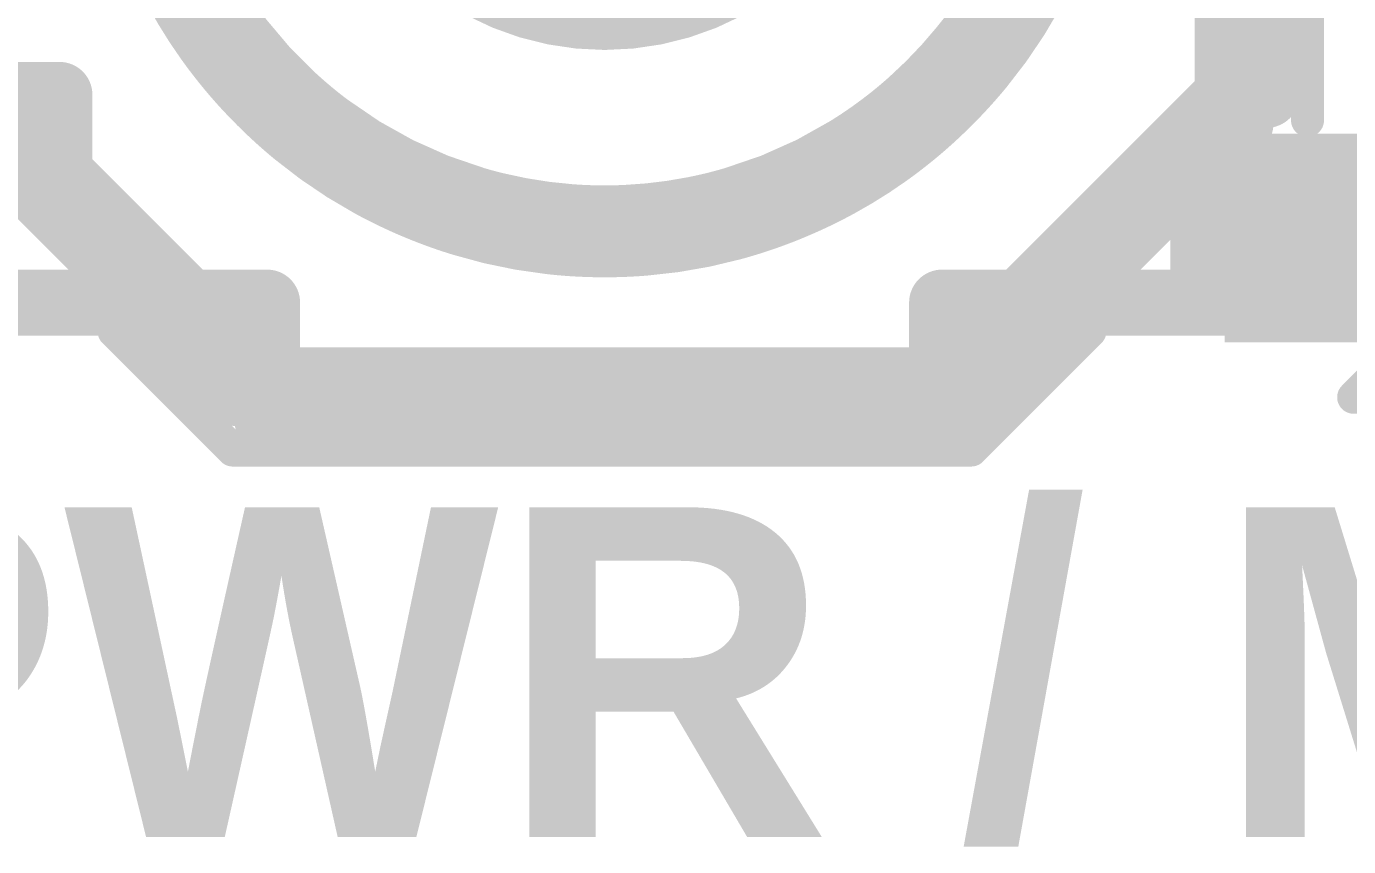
# Model space of a CAD drawing. Header units: inches. Extents: x -13 to 254, y -7 to 63.
# Drawn here: x 2.27 to 7.37, y 4.8 to 7.96 of the extents above; entities that cross this region are included whole.
import ezdxf

# ---------------------------------------------------------------- set-up
doc = ezdxf.new("R2010")
doc.units = ezdxf.units.IN
for name, color, linetype in [('Dimensions', 6, 'Continuous'), ('Top Layer', 1, 'Continuous'), ('Top Overlay', 2, 'Continuous'), ('Top Paste', 8, 'Continuous'), ('Top Solder', 216, 'Continuous')]:
    doc.layers.add(name, color=color, linetype=linetype)
doc.styles.add('Arial_Bold', font='', dxfattribs={"height": 0.2})
doc.styles.get('Arial_Bold').set_extended_font_data('Arial', bold=True)

# ---------------------------------------------------------------- blocks, each defined once
blk = doc.blocks.new('TC_0522C_1_7_260G__46')
at = {"layer": 'Top Layer'}
blk.add_hatch(color=1, dxfattribs=at).paths.add_polyline_path([(-3.5, 2.15), (-2.5, 2.15), (-2.5, 1.55), (-3.5, 1.55)])
at = {"layer": 'Top Paste'}
blk.add_hatch(color=8, dxfattribs=at).paths.add_polyline_path([(-3.5, 2.15), (-2.5, 2.15), (-2.5, 1.55), (-3.5, 1.55)])
at = {"layer": 'Top Solder'}
blk.add_hatch(color=216, dxfattribs=at).paths.add_polyline_path([(-3.6016, 2.2516), (-2.3984, 2.2516), (-2.3984, 1.4484), (-3.6016, 1.4484)])
at = {"layer": 'Top Overlay', "const_width": 0.127}
for points in [[(-1.4224, 2.667), (-1.8796, 2.2098)], [(1.4224, 2.667), (-1.4224, 2.667)], [(1.8796, 2.2098), (1.4224, 2.667)], [(-2.8956, 2.4638), (-3.1496, 2.4638)], [(-2.8956, 2.4638), (-3.0226, 2.3368)], [(-2.7178, -1.3716), (-2.7178, 1.397)]]:
    blk.add_lwpolyline(points, dxfattribs=at)
at = {"layer": 'Top Overlay', "const_width": 0.0635}
for points in [[(-1.4541, 2.667, 1), (-1.3906, 2.667, 1)], [(-1.4542, 2.667, 1), (-1.3906, 2.667, 1)], [(1.3906, 2.667, 1), (1.4542, 2.667, 1)], [(1.3906, 2.667, 1), (1.4542, 2.667, 1)], [(-2.9274, 2.4638, 1), (-2.8638, 2.4638, 1)], [(-2.9274, 2.4638, 1), (-2.8638, 2.4638, 1)], [(-1.9113, 2.2098, 1), (-1.8478, 2.2098, 1)], [(1.8478, 2.2098, 1), (1.9114, 2.2098, 1)], [(-2.7496, 1.397, 1), (-2.686, 1.397, 1)]]:
    blk.add_lwpolyline(points, format="xyb", close=True, dxfattribs=at)

msp = doc.modelspace()

# ---------------------------------------------------------------- hatches: boundary and pattern name
at = {"layer": 'Top Layer'}
msp.add_hatch(color=1, dxfattribs=at).paths.add_polyline_path([(6.6795, 6.849), (7.4899, 6.849), (7.4899, 7.449), (6.6795, 7.449)])

# ---------------------------------------------------------------- linework, layer by layer
at = {"layer": 'Dimensions', "const_width": 0.254}
for points in [[(4.5, 7.1743, -1), (4.5, 10.8257)], [(4.5, 10.8257, -1), (4.5, 7.1743)], [(4.5, 8, -1), (4.5, 10)], [(4.5, 10, -1), (4.5, 8)], [(6.0668, 8.1644, -0.015145), (6.0141, 8.0724)], [(2.9716, 7.912, -0.029802), (2.8553, 8.0978)], [(3.014, 8.0283, -0.013985), (2.9623, 8.1121)], [(6.1449, 8.0981, -0.04711), (5.9505, 7.8105)], [(3.2915, 7.6993, -0.060138), (3.014, 8.0283)], [(6.0141, 8.0724, -0.01472), (5.957, 7.9853)], [(5.957, 7.9853, -0.018719), (5.8763, 7.8785)], [(3.0341, 7.8294, -0.014035), (2.9716, 7.912)], [(5.8763, 7.8785, -0.039139), (5.6821, 7.6752)], [(3.0732, 7.7822, -0.008196), (3.0341, 7.8294)], [(3.1056, 7.7453, -0.006511), (3.0732, 7.7822)], [(5.9505, 7.8105, -0.008139), (5.9107, 7.7638)], [(3.1349, 7.7137, -0.005657), (3.1056, 7.7453)], [(5.8777, 7.7272, -0.005613), (5.848, 7.6958)], [(5.9107, 7.7638, -0.006463), (5.8777, 7.7272)], [(3.1958, 7.652, -0.011177), (3.1349, 7.7137)], [(3.3401, 7.6557, -0.009168), (3.2915, 7.6993)], [(5.6821, 7.6752, -0.007483), (5.6421, 7.6405)], [(5.848, 7.6958, -0.011177), (5.7863, 7.6349)], [(3.2272, 7.6223, -0.005613), (3.1958, 7.652)], [(3.2638, 7.5893, -0.006463), (3.2272, 7.6223)], [(3.3758, 7.6256, -0.006641), (3.3401, 7.6557)], [(3.4074, 7.6003, -0.005804), (3.3758, 7.6256)], [(5.6107, 7.6146, -0.004976), (5.5835, 7.5933)], [(5.6421, 7.6405, -0.005806), (5.6107, 7.6146)], [(5.7863, 7.6349, -0.005657), (5.7547, 7.6056)], [(3.3105, 7.5496, -0.008139), (3.2638, 7.5893)], [(3.4346, 7.5795, -0.004979), (3.4074, 7.6003)], [(4.0028, 7.2954, -0.090271), (3.4346, 7.5795)], [(5.5654, 7.5795, -0.021832), (5.4372, 7.4918)], [(5.7178, 7.5732, -0.008196), (5.6706, 7.5341)], [(5.7547, 7.6056, -0.006511), (5.7178, 7.5732)], [(3.5981, 7.3551, -0.04711), (3.3105, 7.5496)], [(5.6706, 7.5341, -0.014035), (5.588, 7.4716)], [(5.4372, 7.4918, -0.068203), (4.9972, 7.2954)], [(5.588, 7.4716, -0.029802), (5.4022, 7.3553)], [(3.6687, 7.3185, -0.010674), (3.5981, 7.3551)], [(3.7186, 7.2948, -0.00734), (3.6687, 7.3185)], [(5.348, 7.3268, -0.00651), (5.3039, 7.3052)], [(5.4022, 7.3553, -0.008195), (5.348, 7.3268)], [(3.7637, 7.2748, -0.006481), (3.7186, 7.2948)], [(3.8038, 7.2583, -0.005632), (3.7638, 7.2749)], [(4.0805, 7.2746, -0.006797), (4.0332, 7.2868)], [(4.3674, 7.2292, -0.041383), (4.0805, 7.2746)], [(4.8438, 7.2579, -0.03733), (4.5836, 7.2263)], [(4.911, 7.2725, -0.009709), (4.8438, 7.2579)], [(4.9581, 7.2845, -0.006783), (4.911, 7.2725)], [(4.9972, 7.2954, -0.005604), (4.9581, 7.2845)], [(3.9545, 7.2053, -0.006755), (3.906, 7.2208)], [(4.4238, 7.2259, -0.007951), (4.3674, 7.2292)], [(4.4641, 7.2247, -0.00562), (4.4238, 7.2259)], [(4.5, 7.2243, -0.004945), (4.4641, 7.2247)], [(4.5395, 7.2248, -0.004472), (4.5071, 7.2244)], [(4.5836, 7.2263, -0.006159), (4.5395, 7.2248)], [(5.0564, 7.2086, -0.009085), (4.9914, 7.1896)], [(5.1049, 7.2245, -0.006767), (5.0564, 7.2086)], [(5.1478, 7.2397, -0.005973), (5.1049, 7.2245)], [(5.1851, 7.2539, -0.005189), (5.1478, 7.2397)], [(4.2905, 7.1359, -0.04649), (3.9545, 7.2053)], [(4.9914, 7.1896, -0.04656), (4.6535, 7.1305)], [(4.358, 7.1296, -0.009072), (4.2905, 7.1359)], [(4.4089, 7.1265, -0.006758), (4.358, 7.1296)], [(4.4543, 7.1249, -0.005965), (4.4089, 7.1265)], [(4.5, 7.1243, -0.005919), (4.4543, 7.1249)], [(4.5571, 7.1252, -0.005186), (4.5172, 7.1244)], [(4.6026, 7.1271, -0.00597), (4.5571, 7.1252)], [(4.6535, 7.1305, -0.006764), (4.6026, 7.1271)]]:
    msp.add_lwpolyline(points, format="xyb", dxfattribs=at)
for points in [[(6.9, 7.7), (6.9, 10.3)], [(7.05, 7.7), (7.05, 10.3)], [(4.5, 8), (4.5, 8.1)], [(2.1, 7.7), (2.4, 7.7)], [(2.4, 7.4), (2.4, 7.7)], [(6.1, 6.9), (6.9, 7.7)], [(6.9, 7.6121), (6.9, 7.7)], [(6.9, 7.7), (7.05, 7.7)], [(6.9, 7.7), (6.9, 7.7)], [(6.95, 7.5914), (6.95, 7.7)], [(2.05, 7.5914), (3.0914, 6.55)], [(2.1, 7.6121), (3.1121, 6.6)], [(5.5654, 7.5795), (5.5835, 7.5933)], [(5.8879, 6.6), (6.9, 7.6121)], [(5.9086, 6.55), (6.95, 7.5914)], [(6.9, 7.6121), (6.95, 7.5914)], [(1.95, 7.4), (2.2414, 7.4)], [(2.4, 7.4), (2.9, 6.9)], [(6.7586, 7.4), (7.05, 7.4)], [(7.05, 7.4), (7.1428, 7.4)], [(7.05, 6.9), (7.05, 7.4)], [(7.1428, 7.4), (7.1852, 7.4)], [(7.1428, 6.9), (7.1428, 7.4)], [(7.1852, 7.4), (7.2316, 7.4)], [(7.1852, 6.9), (7.1852, 7.4)], [(7.2316, 7.4), (7.7, 7.4)], [(7.2316, 6.9), (7.2316, 7.4)], [(3.8038, 7.2583), (3.8096, 7.256)], [(4.0028, 7.2954), (4.0332, 7.2868)], [(5.1904, 7.256), (5.1958, 7.2582)], [(5.1958, 7.2582), (5.2013, 7.2604)], [(5.2013, 7.2604), (5.2068, 7.2626)], [(5.2068, 7.2626), (5.2124, 7.2649)], [(5.2124, 7.2649), (5.2181, 7.2673)], [(5.2181, 7.2673), (5.2413, 7.2771)], [(5.2413, 7.2771), (5.2471, 7.2796)], [(5.2471, 7.2796), (5.2529, 7.2821)], [(5.2529, 7.2821), (5.2587, 7.2846)], [(5.2587, 7.2846), (5.2645, 7.2872)], [(5.2645, 7.2872), (5.2703, 7.2897)], [(5.2703, 7.2897), (5.2759, 7.2923)], [(5.2759, 7.2923), (5.3039, 7.3052)], [(3.8096, 7.256), (3.8153, 7.2538)], [(3.8153, 7.2538), (3.8209, 7.2516)], [(3.8209, 7.2516), (3.8264, 7.2494)], [(3.8264, 7.2494), (3.8319, 7.2474)], [(3.8319, 7.2474), (3.8373, 7.2453)], [(3.8373, 7.2453), (3.8426, 7.2433)], [(3.8426, 7.2433), (3.8584, 7.2375)], [(3.8584, 7.2375), (3.8636, 7.2356)], [(3.8636, 7.2356), (3.8688, 7.2337)], [(3.8688, 7.2337), (3.874, 7.2319)], [(3.874, 7.2319), (3.8793, 7.23)], [(3.8793, 7.23), (3.8845, 7.2282)], [(3.8845, 7.2282), (3.8898, 7.2263)], [(3.8898, 7.2263), (3.906, 7.2208)], [(4.5, 7.2243), (4.5071, 7.2244)], [(4.5, 7.1743), (4.5, 7.2243)], [(5.1851, 7.2539), (5.1904, 7.256)], [(4.5, 7.1243), (4.5, 7.1743)], [(4.5, 7.1243), (4.5172, 7.1244)], [(1.95, 6.9), (2.7414, 6.9)], [(2.9, 6.9), (3.2, 6.9)], [(3.2, 6.6), (3.2, 6.9)], [(5.8, 6.6), (5.8, 6.9)], [(5.8, 6.9), (6.1, 6.9)], [(6.2586, 6.9), (7.05, 6.9)], [(7.05, 6.9), (7.1428, 6.9)], [(7.1428, 6.9), (7.1852, 6.9)], [(7.1852, 6.9), (7.2316, 6.9)], [(7.2316, 6.9), (7.7, 6.9)], [(3.0914, 6.55), (3.1121, 6.6)], [(3.1121, 6.6), (3.2, 6.6)], [(3.2, 6.45), (3.2, 6.6)], [(3.2, 6.6), (5.8, 6.6)], [(5.8, 6.6), (5.8879, 6.6)], [(5.8, 6.45), (5.8, 6.6)], [(5.8879, 6.6), (5.9086, 6.55)], [(3.0914, 6.55), (3.2, 6.55)], [(5.8, 6.55), (5.9086, 6.55)], [(3.2, 6.45), (5.8, 6.45)]]:
    msp.add_lwpolyline(points, dxfattribs=at)
at = {"layer": 'Dimensions', "const_width": 0.127}
for points in [[(2.9505, 8.0283, 1), (3.0775, 8.0283, 1)], [(2.9505, 8.0283, 1), (3.0775, 8.0283, 1)], [(5.9506, 8.0724, 1), (6.0776, 8.0724, 1)], [(5.9506, 8.0724, 1), (6.0776, 8.0724, 1)], [(4.4365, 8, 1), (4.5635, 8, 1)], [(4.4365, 8, 1), (4.5635, 8, 1)], [(4.4365, 8, 1), (4.5635, 8, 1)], [(5.8935, 7.9853, 1), (6.0205, 7.9853, 1)], [(5.8935, 7.9853, 1), (6.0205, 7.9853, 1)], [(2.9081, 7.912, 1), (3.0351, 7.912, 1)], [(2.9081, 7.912, 1), (3.0351, 7.912, 1)], [(5.8128, 7.8785, 1), (5.9398, 7.8785, 1)], [(5.8128, 7.8785, 1), (5.9398, 7.8785, 1)], [(2.9706, 7.8294, 1), (3.0976, 7.8294, 1)], [(2.9706, 7.8294, 1), (3.0976, 7.8294, 1)], [(3.0097, 7.7822, 1), (3.1367, 7.7822, 1)], [(3.0097, 7.7822, 1), (3.1367, 7.7822, 1)], [(5.887, 7.8105, 1), (6.014, 7.8105, 1)], [(5.887, 7.8105, 1), (6.014, 7.8105, 1)], [(3.0421, 7.7453, 1), (3.1691, 7.7453, 1)], [(3.0421, 7.7453, 1), (3.1691, 7.7453, 1)], [(5.8142, 7.7272, 1), (5.9412, 7.7272, 1)], [(5.8142, 7.7272, 1), (5.9412, 7.7272, 1)], [(5.8472, 7.7638, 1), (5.9742, 7.7638, 1)], [(5.8472, 7.7638, 1), (5.9742, 7.7638, 1)], [(2.3365, 7.7, 1), (2.4635, 7.7, 1)], [(2.3365, 7.7, 1), (2.4635, 7.7, 1)], [(3.0714, 7.7137, 1), (3.1984, 7.7137, 1)], [(3.0714, 7.7137, 1), (3.1984, 7.7137, 1)], [(3.228, 7.6993, 1), (3.355, 7.6993, 1)], [(3.228, 7.6993, 1), (3.355, 7.6993, 1)], [(5.6186, 7.6752, 1), (5.7456, 7.6752, 1)], [(5.6186, 7.6752, 1), (5.7456, 7.6752, 1)], [(5.7845, 7.6958, 1), (5.9115, 7.6958, 1)], [(5.7845, 7.6958, 1), (5.9115, 7.6958, 1)], [(6.8365, 7.7, 1), (6.9635, 7.7, 1)], [(6.8365, 7.7, 1), (6.9635, 7.7, 1)], [(6.8365, 7.7, 1), (6.9635, 7.7, 1)], [(6.8365, 7.7, 1), (6.9635, 7.7, 1)], [(6.8365, 7.7, 1), (6.9635, 7.7, 1)], [(6.8365, 7.7, 1), (6.9635, 7.7, 1)], [(6.8865, 7.7, 1), (7.0135, 7.7, 1)], [(6.9865, 7.7, 1), (7.1135, 7.7, 1)], [(6.9865, 7.7, 1), (7.1135, 7.7, 1)], [(3.1323, 7.652, 1), (3.2593, 7.652, 1)], [(3.1323, 7.652, 1), (3.2593, 7.652, 1)], [(3.1637, 7.6223, 1), (3.2907, 7.6223, 1)], [(3.1637, 7.6223, 1), (3.2907, 7.6223, 1)], [(3.2766, 7.6557, 1), (3.4036, 7.6557, 1)], [(3.2766, 7.6557, 1), (3.4036, 7.6557, 1)], [(3.3123, 7.6256, 1), (3.4393, 7.6256, 1)], [(3.3123, 7.6256, 1), (3.4393, 7.6256, 1)], [(5.5472, 7.6146, 1), (5.6742, 7.6146, 1)], [(5.5472, 7.6146, 1), (5.6742, 7.6146, 1)], [(5.5786, 7.6405, 1), (5.7056, 7.6405, 1)], [(5.5786, 7.6405, 1), (5.7056, 7.6405, 1)], [(5.7228, 7.6349, 1), (5.8498, 7.6349, 1)], [(5.7228, 7.6349, 1), (5.8498, 7.6349, 1)], [(3.2003, 7.5893, 1), (3.3273, 7.5893, 1)], [(3.2003, 7.5893, 1), (3.3273, 7.5893, 1)], [(3.3439, 7.6003, 1), (3.4709, 7.6003, 1)], [(3.3439, 7.6003, 1), (3.4709, 7.6003, 1)], [(3.3711, 7.5795, 1), (3.4981, 7.5795, 1)], [(3.3711, 7.5795, 1), (3.4981, 7.5795, 1)], [(5.5019, 7.5795, 1), (5.6289, 7.5795, 1)], [(5.5019, 7.5795, 1), (5.6289, 7.5795, 1)], [(5.52, 7.5933, 1), (5.647, 7.5933, 1)], [(5.52, 7.5933, 1), (5.647, 7.5933, 1)], [(5.6543, 7.5732, 1), (5.7813, 7.5732, 1)], [(5.6543, 7.5732, 1), (5.7813, 7.5732, 1)], [(5.6912, 7.6056, 1), (5.8182, 7.6056, 1)], [(5.6912, 7.6056, 1), (5.8182, 7.6056, 1)], [(6.8365, 7.6121, 1), (6.9635, 7.6121, 1)], [(6.8365, 7.6121, 1), (6.9635, 7.6121, 1)], [(6.8365, 7.6121, 1), (6.9635, 7.6121, 1)], [(6.8865, 7.5914, 1), (7.0135, 7.5914, 1)], [(6.8865, 7.5914, 1), (7.0135, 7.5914, 1)], [(6.8865, 7.5914, 1), (7.0135, 7.5914, 1)], [(3.247, 7.5496, 1), (3.374, 7.5496, 1)], [(3.247, 7.5496, 1), (3.374, 7.5496, 1)], [(5.6071, 7.5341, 1), (5.7341, 7.5341, 1)], [(5.6071, 7.5341, 1), (5.7341, 7.5341, 1)], [(5.3737, 7.4918, 1), (5.5007, 7.4918, 1)], [(5.3737, 7.4918, 1), (5.5007, 7.4918, 1)], [(5.5245, 7.4716, 1), (5.6515, 7.4716, 1)], [(5.5245, 7.4716, 1), (5.6515, 7.4716, 1)], [(2.1779, 7.4, 1), (2.3049, 7.4, 1)], [(2.3365, 7.4, 1), (2.4635, 7.4, 1)], [(2.3365, 7.4, 1), (2.4635, 7.4, 1)], [(6.6951, 7.4, 1), (6.8221, 7.4, 1)], [(6.9865, 7.4, 1), (7.1135, 7.4, 1)], [(6.9865, 7.4, 1), (7.1135, 7.4, 1)], [(6.9865, 7.4, 1), (7.1135, 7.4, 1)], [(7.0793, 7.4, 1), (7.2063, 7.4, 1)], [(7.0793, 7.4, 1), (7.2063, 7.4, 1)], [(7.0793, 7.4, 1), (7.2063, 7.4, 1)], [(7.1217, 7.4, 1), (7.2487, 7.4, 1)], [(7.1217, 7.4, 1), (7.2487, 7.4, 1)], [(7.1217, 7.4, 1), (7.2487, 7.4, 1)], [(7.1681, 7.4, 1), (7.2951, 7.4, 1)], [(7.1681, 7.4, 1), (7.2951, 7.4, 1)], [(7.1681, 7.4, 1), (7.2951, 7.4, 1)], [(3.5346, 7.3551, 1), (3.6616, 7.3551, 1)], [(3.5346, 7.3551, 1), (3.6616, 7.3551, 1)], [(3.6052, 7.3185, 1), (3.7322, 7.3185, 1)], [(3.6052, 7.3185, 1), (3.7322, 7.3185, 1)], [(5.2845, 7.3268, 1), (5.4115, 7.3268, 1)], [(5.2845, 7.3268, 1), (5.4115, 7.3268, 1)], [(5.3387, 7.3553, 1), (5.4657, 7.3553, 1)], [(5.3387, 7.3553, 1), (5.4657, 7.3553, 1)], [(3.6551, 7.2948, 1), (3.7821, 7.2948, 1)], [(3.6551, 7.2948, 1), (3.7821, 7.2948, 1)], [(3.7002, 7.2748, 1), (3.8272, 7.2748, 1)], [(3.7003, 7.2749, 1), (3.8273, 7.2749, 1)], [(3.7403, 7.2583, 1), (3.8673, 7.2583, 1)], [(3.7403, 7.2583, 1), (3.8673, 7.2583, 1)], [(3.9393, 7.2954, 1), (4.0663, 7.2954, 1)], [(3.9393, 7.2954, 1), (4.0663, 7.2954, 1)], [(3.9697, 7.2868, 1), (4.0967, 7.2868, 1)], [(3.9697, 7.2868, 1), (4.0967, 7.2868, 1)], [(4.017, 7.2746, 1), (4.144, 7.2746, 1)], [(4.017, 7.2746, 1), (4.144, 7.2746, 1)], [(4.7803, 7.2579, 1), (4.9073, 7.2579, 1)], [(4.7803, 7.2579, 1), (4.9073, 7.2579, 1)], [(4.8475, 7.2725, 1), (4.9745, 7.2725, 1)], [(4.8475, 7.2725, 1), (4.9745, 7.2725, 1)], [(4.8946, 7.2845, 1), (5.0216, 7.2845, 1)], [(4.8946, 7.2845, 1), (5.0216, 7.2845, 1)], [(4.9337, 7.2954, 1), (5.0607, 7.2954, 1)], [(4.9337, 7.2954, 1), (5.0607, 7.2954, 1)], [(5.1323, 7.2582, 1), (5.2593, 7.2582, 1)], [(5.1323, 7.2582, 1), (5.2593, 7.2582, 1)], [(5.1378, 7.2604, 1), (5.2648, 7.2604, 1)], [(5.1378, 7.2604, 1), (5.2648, 7.2604, 1)], [(5.1433, 7.2626, 1), (5.2703, 7.2626, 1)], [(5.1433, 7.2626, 1), (5.2703, 7.2626, 1)], [(5.1489, 7.2649, 1), (5.2759, 7.2649, 1)], [(5.1489, 7.2649, 1), (5.2759, 7.2649, 1)], [(5.1546, 7.2673, 1), (5.2816, 7.2673, 1)], [(5.1546, 7.2673, 1), (5.2816, 7.2673, 1)], [(5.1778, 7.2771, 1), (5.3048, 7.2771, 1)], [(5.1778, 7.2771, 1), (5.3048, 7.2771, 1)], [(5.1836, 7.2796, 1), (5.3106, 7.2796, 1)], [(5.1836, 7.2796, 1), (5.3106, 7.2796, 1)], [(5.1894, 7.2821, 1), (5.3164, 7.2821, 1)], [(5.1894, 7.2821, 1), (5.3164, 7.2821, 1)], [(5.1952, 7.2846, 1), (5.3222, 7.2846, 1)], [(5.1952, 7.2846, 1), (5.3222, 7.2846, 1)], [(5.201, 7.2872, 1), (5.328, 7.2872, 1)], [(5.201, 7.2872, 1), (5.328, 7.2872, 1)], [(5.2068, 7.2897, 1), (5.3338, 7.2897, 1)], [(5.2068, 7.2897, 1), (5.3338, 7.2897, 1)], [(5.2124, 7.2923, 1), (5.3394, 7.2923, 1)], [(5.2124, 7.2923, 1), (5.3394, 7.2923, 1)], [(5.2404, 7.3052, 1), (5.3674, 7.3052, 1)], [(5.2404, 7.3052, 1), (5.3674, 7.3052, 1)], [(3.7461, 7.256, 1), (3.8731, 7.256, 1)], [(3.7461, 7.256, 1), (3.8731, 7.256, 1)], [(3.7518, 7.2538, 1), (3.8788, 7.2538, 1)], [(3.7518, 7.2538, 1), (3.8788, 7.2538, 1)], [(3.7574, 7.2516, 1), (3.8844, 7.2516, 1)], [(3.7574, 7.2516, 1), (3.8844, 7.2516, 1)], [(3.7629, 7.2494, 1), (3.8899, 7.2494, 1)], [(3.7629, 7.2494, 1), (3.8899, 7.2494, 1)], [(3.7684, 7.2474, 1), (3.8954, 7.2474, 1)], [(3.7684, 7.2474, 1), (3.8954, 7.2474, 1)], [(3.7738, 7.2453, 1), (3.9008, 7.2453, 1)], [(3.7738, 7.2453, 1), (3.9008, 7.2453, 1)], [(3.7791, 7.2433, 1), (3.9061, 7.2433, 1)], [(3.7791, 7.2433, 1), (3.9061, 7.2433, 1)], [(3.7949, 7.2375, 1), (3.9219, 7.2375, 1)], [(3.7949, 7.2375, 1), (3.9219, 7.2375, 1)], [(3.8001, 7.2356, 1), (3.9271, 7.2356, 1)], [(3.8001, 7.2356, 1), (3.9271, 7.2356, 1)], [(3.8053, 7.2337, 1), (3.9323, 7.2337, 1)], [(3.8053, 7.2337, 1), (3.9323, 7.2337, 1)], [(3.8105, 7.2319, 1), (3.9375, 7.2319, 1)], [(3.8105, 7.2319, 1), (3.9375, 7.2319, 1)], [(3.8158, 7.23, 1), (3.9428, 7.23, 1)], [(3.8158, 7.23, 1), (3.9428, 7.23, 1)], [(3.821, 7.2282, 1), (3.948, 7.2282, 1)], [(3.821, 7.2282, 1), (3.948, 7.2282, 1)], [(3.8263, 7.2263, 1), (3.9533, 7.2263, 1)], [(3.8263, 7.2263, 1), (3.9533, 7.2263, 1)], [(3.8425, 7.2208, 1), (3.9695, 7.2208, 1)], [(3.8425, 7.2208, 1), (3.9695, 7.2208, 1)], [(4.3039, 7.2292, 1), (4.4309, 7.2292, 1)], [(4.3039, 7.2292, 1), (4.4309, 7.2292, 1)], [(4.3603, 7.2259, 1), (4.4873, 7.2259, 1)], [(4.3603, 7.2259, 1), (4.4873, 7.2259, 1)], [(4.4006, 7.2247, 1), (4.5276, 7.2247, 1)], [(4.4006, 7.2247, 1), (4.5276, 7.2247, 1)], [(4.4365, 7.2243, 1), (4.5635, 7.2243, 1)], [(4.4365, 7.2243, 1), (4.5635, 7.2243, 1)], [(4.4365, 7.2243, 1), (4.5635, 7.2243, 1)], [(4.4436, 7.2244, 1), (4.5706, 7.2244, 1)], [(4.4436, 7.2244, 1), (4.5706, 7.2244, 1)], [(4.476, 7.2248, 1), (4.603, 7.2248, 1)], [(4.476, 7.2248, 1), (4.603, 7.2248, 1)], [(4.5201, 7.2263, 1), (4.6471, 7.2263, 1)], [(4.5201, 7.2263, 1), (4.6471, 7.2263, 1)], [(4.9929, 7.2086, 1), (5.1199, 7.2086, 1)], [(4.9929, 7.2086, 1), (5.1199, 7.2086, 1)], [(5.0414, 7.2245, 1), (5.1684, 7.2245, 1)], [(5.0414, 7.2245, 1), (5.1684, 7.2245, 1)], [(5.0843, 7.2397, 1), (5.2113, 7.2397, 1)], [(5.0843, 7.2397, 1), (5.2113, 7.2397, 1)], [(5.1216, 7.2539, 1), (5.2486, 7.2539, 1)], [(5.1216, 7.2539, 1), (5.2486, 7.2539, 1)], [(5.1269, 7.256, 1), (5.2539, 7.256, 1)], [(5.1269, 7.256, 1), (5.2539, 7.256, 1)], [(3.891, 7.2053, 1), (4.018, 7.2053, 1)], [(3.891, 7.2053, 1), (4.018, 7.2053, 1)], [(4.4365, 7.1743, 1), (4.5635, 7.1743, 1)], [(4.4365, 7.1743, 1), (4.5635, 7.1743, 1)], [(4.4365, 7.1743, 1), (4.5635, 7.1743, 1)], [(4.4365, 7.1743, 1), (4.5635, 7.1743, 1)], [(4.9279, 7.1896, 1), (5.0549, 7.1896, 1)], [(4.9279, 7.1896, 1), (5.0549, 7.1896, 1)], [(4.227, 7.1359, 1), (4.354, 7.1359, 1)], [(4.227, 7.1359, 1), (4.354, 7.1359, 1)], [(4.2945, 7.1296, 1), (4.4215, 7.1296, 1)], [(4.2945, 7.1296, 1), (4.4215, 7.1296, 1)], [(4.3454, 7.1265, 1), (4.4724, 7.1265, 1)], [(4.3454, 7.1265, 1), (4.4724, 7.1265, 1)], [(4.3908, 7.1249, 1), (4.5178, 7.1249, 1)], [(4.3908, 7.1249, 1), (4.5178, 7.1249, 1)], [(4.4365, 7.1243, 1), (4.5635, 7.1243, 1)], [(4.4365, 7.1243, 1), (4.5635, 7.1243, 1)], [(4.4365, 7.1243, 1), (4.5635, 7.1243, 1)], [(4.4537, 7.1244, 1), (4.5807, 7.1244, 1)], [(4.4537, 7.1244, 1), (4.5807, 7.1244, 1)], [(4.4936, 7.1252, 1), (4.6206, 7.1252, 1)], [(4.4936, 7.1252, 1), (4.6206, 7.1252, 1)], [(4.5391, 7.1271, 1), (4.6661, 7.1271, 1)], [(4.5391, 7.1271, 1), (4.6661, 7.1271, 1)], [(4.59, 7.1305, 1), (4.717, 7.1305, 1)], [(4.59, 7.1305, 1), (4.717, 7.1305, 1)], [(2.6779, 6.9, 1), (2.8049, 6.9, 1)], [(2.8365, 6.9, 1), (2.9635, 6.9, 1)], [(2.8365, 6.9, 1), (2.9635, 6.9, 1)], [(3.1365, 6.9, 1), (3.2635, 6.9, 1)], [(3.1365, 6.9, 1), (3.2635, 6.9, 1)], [(5.7365, 6.9, 1), (5.8635, 6.9, 1)], [(5.7365, 6.9, 1), (5.8635, 6.9, 1)], [(6.0365, 6.9, 1), (6.1635, 6.9, 1)], [(6.0365, 6.9, 1), (6.1635, 6.9, 1)], [(6.1951, 6.9, 1), (6.3221, 6.9, 1)], [(6.9865, 6.9, 1), (7.1135, 6.9, 1)], [(6.9865, 6.9, 1), (7.1135, 6.9, 1)], [(6.9865, 6.9, 1), (7.1135, 6.9, 1)], [(7.0793, 6.9, 1), (7.2063, 6.9, 1)], [(7.0793, 6.9, 1), (7.2063, 6.9, 1)], [(7.0793, 6.9, 1), (7.2063, 6.9, 1)], [(7.1217, 6.9, 1), (7.2487, 6.9, 1)], [(7.1217, 6.9, 1), (7.2487, 6.9, 1)], [(7.1217, 6.9, 1), (7.2487, 6.9, 1)], [(7.1681, 6.9, 1), (7.2951, 6.9, 1)], [(7.1681, 6.9, 1), (7.2951, 6.9, 1)], [(7.1681, 6.9, 1), (7.2951, 6.9, 1)], [(3.0486, 6.6, 1), (3.1756, 6.6, 1)], [(3.0486, 6.6, 1), (3.1756, 6.6, 1)], [(3.0486, 6.6, 1), (3.1756, 6.6, 1)], [(3.1365, 6.6, 1), (3.2635, 6.6, 1)], [(3.1365, 6.6, 1), (3.2635, 6.6, 1)], [(3.1365, 6.6, 1), (3.2635, 6.6, 1)], [(3.1365, 6.6, 1), (3.2635, 6.6, 1)], [(5.7365, 6.6, 1), (5.8635, 6.6, 1)], [(5.7365, 6.6, 1), (5.8635, 6.6, 1)], [(5.7365, 6.6, 1), (5.8635, 6.6, 1)], [(5.7365, 6.6, 1), (5.8635, 6.6, 1)], [(5.8244, 6.6, 1), (5.9514, 6.6, 1)], [(5.8244, 6.6, 1), (5.9514, 6.6, 1)], [(5.8244, 6.6, 1), (5.9514, 6.6, 1)], [(3.0279, 6.55, 1), (3.1549, 6.55, 1)], [(3.0279, 6.55, 1), (3.1549, 6.55, 1)], [(3.0279, 6.55, 1), (3.1549, 6.55, 1)], [(3.1365, 6.55, 1), (3.2635, 6.55, 1)], [(5.7365, 6.55, 1), (5.8635, 6.55, 1)], [(5.8451, 6.55, 1), (5.9721, 6.55, 1)], [(5.8451, 6.55, 1), (5.9721, 6.55, 1)], [(5.8451, 6.55, 1), (5.9721, 6.55, 1)], [(3.1365, 6.45, 1), (3.2635, 6.45, 1)], [(3.1365, 6.45, 1), (3.2635, 6.45, 1)], [(5.7365, 6.45, 1), (5.8635, 6.45, 1)], [(5.7365, 6.45, 1), (5.8635, 6.45, 1)]]:
    msp.add_lwpolyline(points, format="xyb", close=True, dxfattribs=at)

# ---------------------------------------------------------------- block references
at = {"rotation": 180}
msp.add_blockref('TC_0522C_1_7_260G__46', (4.4899, 8.999), dxfattribs=at)

# ---------------------------------------------------------------- texts
at = {"layer": 'Top Overlay', "style": 'Arial_Bold'}
msp.add_text('PWR / MODE', height=1.27, dxfattribs=at).set_placement((1.2343, 4.8417))

doc.saveas('drawing.dxf')
